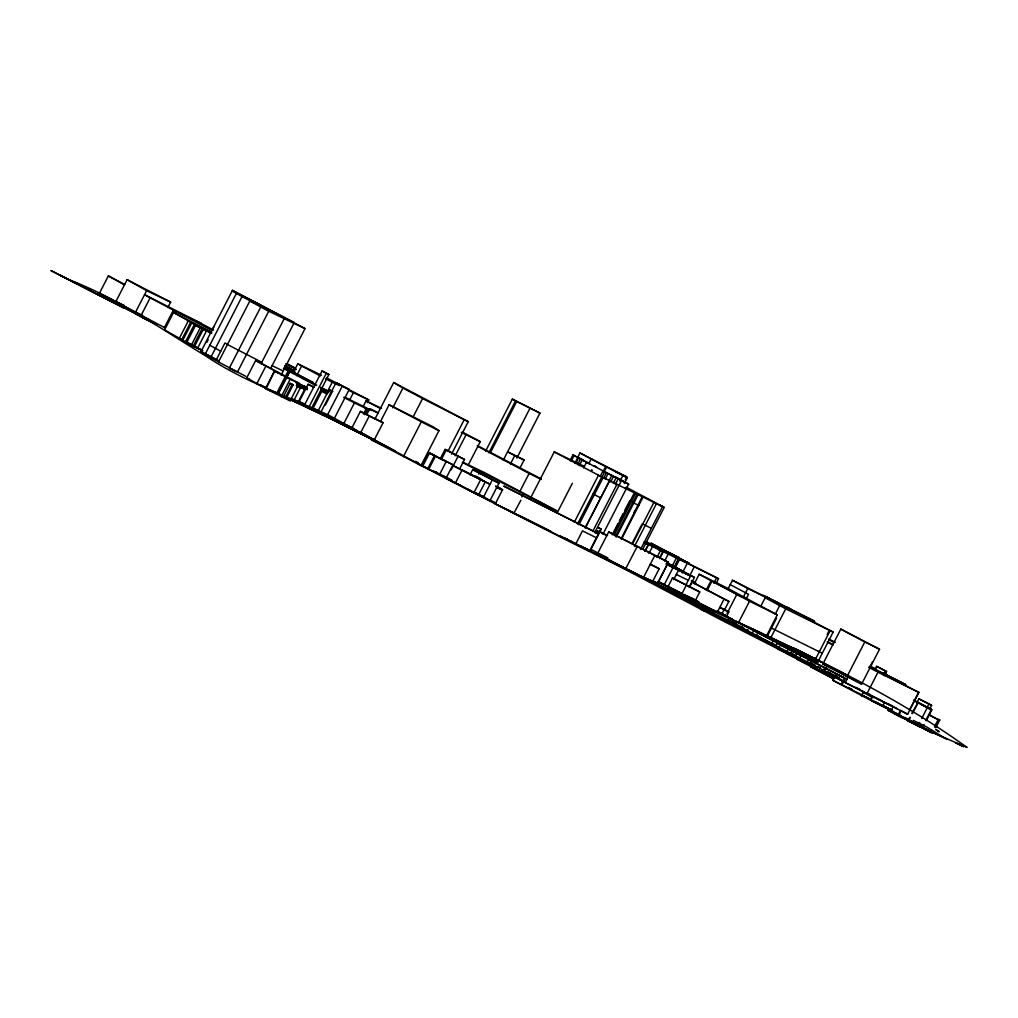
<?xml version="1.0" encoding="UTF-8"?>
<svg xmlns="http://www.w3.org/2000/svg" width="1018" height="1018" viewBox="0 0 1018 1018"><rect width="100%" height="100%" fill="white"/><g stroke="black" fill="none" stroke-linecap="round" stroke-linejoin="round"><path stroke-width="1.5" d="M110.351 299.101L126.436 307.576L99.408 293.337L108.366 275.903L124.68 284.48M115.479 302.346L127.11 279.708L170.668 302.104L167.855 307.551M142.405 315.771L135.419 312.437L146.63 290.639L127.11 279.708M164.445 327.516L141.171 315.249L150.13 297.816L144.556 294.686L201.182 323.33L173.34 310.21L211.935 330.57M164.382 327.643L173.404 310.083L150.13 297.816M211.566 332.517L173.556 312.462L164.585 329.908L187.337 342.773M210.128 332.148L190.646 322.324L191.715 322.922L182.756 340.368L179.359 338.269L188.355 320.759L192.262 322.91M181.675 339.757L190.722 322.172L173.556 312.462M191.715 322.922L196.296 325.327L194.413 324.437L185.454 341.87L202.544 350.701L197.53 348.296M195.672 325.136L186.638 342.71L197.467 348.423L206.501 330.85L211.502 333.255L194.413 324.437M191.244 345.356L200.241 327.872L203.206 329.501M193.038 346.362L201.997 328.929L195.596 325.276L206.425 330.99L201.997 328.929M203.244 329.45L194.247 346.947L191.269 345.306M270.712 368.376L294.24 322.591L232.486 290.334L200.762 352.063L209.428 356.911M211.871 330.697L213.971 326.613M206.794 342.417L208.168 339.745M218.705 361.097L205.292 353.959L236.761 292.739L232.486 290.334M232.129 291.021L242.042 296.569L210.675 357.611L218.526 361.759M215.981 360.41L224.94 342.977L227.485 344.313M242.042 296.569L254.984 303.415L249.843 300.946L218.476 361.988L245.796 376.329M229.355 368.083L236.1 371.506L229.355 368.083L260.723 307.042L249.843 300.946M237.334 372.295L268.714 311.253L305.018 328.61L281.146 375.044M265.571 388.494L270.623 390.874L246.7 377.92L255.658 360.487L299.165 383.315L290.206 400.761L271.412 391.599L265.571 388.494L274.529 371.061L279.594 373.441L255.658 360.487M261.041 363.757L284.569 317.972L294.24 322.591M256.867 383.621L265.838 366.187M266.092 388.8L274.529 371.061M276.68 393.33L287.878 371.532L289.341 372.295L278.143 394.093L269.605 389.843L281.833 395.518L276.68 393.33L278.143 394.093M277.583 393.839L289.341 372.295M292.815 373.428L297.765 363.795L321.472 375.222M281.21 396.74L290.168 379.294L299.165 383.315M283.513 396.447L290.232 383.366L293.12 384.868L286.402 397.949L283.513 396.447L286.402 397.949M285.434 397.516L292.153 384.448L293.12 384.868M296.671 375.629L301.621 365.996L297.765 363.795M297.981 385.809L304.7 389.347L300.564 387.438L293.68 400.837L290.372 399.323M293.846 400.519L297.981 402.428L304.853 389.054L305.502 389.36M290.817 398.458L299.139 401.741L308.098 384.295L314.244 387.133M304.853 404.388L322.057 370.908L328.903 374.471L311.699 407.964M308.378 408.154L310.974 409.351L304.14 405.788L308.378 408.154L326.294 373.288L328.903 374.471M312.831 408.765L321.803 391.319L326.893 394.004M327.3 391.854L332.25 382.221L339.427 385.618M324.933 415.268L317.82 411.476L329.03 389.678L332.784 391.421M333.535 419.989L320.377 413.155L336.067 382.628L349.225 389.474L333.535 419.989L308.569 407.785L378.416 442.639L326.867 416.133L345.178 425.766L331.499 418.258M325.391 405.062L332.39 391.434L329.03 389.678M326.613 416.642L342.29 386.115L336.067 382.628M349.823 399.629L353.361 392.744L368.758 399.921L367.345 402.683M325.976 415.751L343.219 424.722L354.417 402.924L366.302 408.638L363.502 414.084M351.439 428.807L360.397 411.361L383.073 422.737L374.115 440.183L351.439 428.807L365.691 435.717L361.275 433.274M363.21 406.424L366.035 400.914L381.457 408.307M364.889 414.695L367.689 409.249L369.114 409.923M366.913 414.199L369.712 408.752L378.111 412.774M360.257 433.477L369.229 416.031L383.073 422.737M374.815 419.276L393.699 382.514L468.255 421.643L451.534 454.168M380.503 421.528L389.105 404.782L433.439 426.975L438.936 430.716L421.019 465.595L371.188 439.661L391.943 449.727M392.744 407.862L402.912 388.062L393.699 382.514M413.143 416.884L422.597 398.509L402.912 388.062M403.357 456.713L421.287 421.834L389.105 404.782M421.592 465.773L428.489 452.361L435.539 455.988L428.654 469.4L421.592 465.773L428.82 469.069L421.757 465.442L422.75 466.142L429.469 453.061L428.489 452.361M427.789 468.674L434.508 455.593L435.539 455.988M440.158 458.965L445.057 449.422L446.94 450.147L464.513 459.436L459.614 468.98M441.278 459.652L446.177 450.109L448.136 451.05M448.2 450.834L464.195 419.721L468.255 421.643M446.24 461.51L439.496 474.642L422.737 466.193M455.25 455.784L466.053 434.762L480.28 441.621L468.038 465.442M495.957 486.668L502.345 490.154L495.626 503.236L445.948 478.46L452.666 465.379L490.065 484.263L480.661 479.656M451.05 469.972L458.049 456.357L464.513 459.436M455.199 483.359L461.93 470.278L452.666 465.379M469.985 474.948L472.746 469.578L498.973 483.168L490.014 500.601L477.875 494.086L481.476 495.766M485.637 451.076L512.334 399.132L539.947 413.104L516.851 458.036M488.882 452.794L515.579 400.837L539.947 413.104M478.74 474.223L480.114 471.538L556.719 510.807L486.019 473.357L463.012 462.248M490.791 451.954L516.762 401.41M498.973 483.168L492.305 479.898L483.346 497.344L473.561 492.178M503.248 460.289L529.945 408.345M510.4 463.966L514.726 455.555L524.092 459.983L519.765 468.395M519.791 491.605L529.118 473.459L477.989 446.431M521.814 496.937L523.188 494.252M530.747 497.675L554.276 451.89L583.747 466.155M570.105 460.518L572.969 454.957L582.856 459.907M571.2 461.179L574.05 455.606L574.788 455.949L572.969 454.957M577.817 457.171L579.967 452.985L626.732 476.895L625.294 479.682M574.928 463.165L577.779 457.591L578.644 457.998M575.781 463.559L577.919 459.385M577.6 464.602L580.464 459.042L581.507 459.538L574.05 455.606M579.344 465.57L582.207 460.009L583.543 460.645M557.202 512.805L572.383 483.27M583.632 467.835L586.495 462.274L587.488 462.757L580.464 459.042M589.002 463.203L591.153 459.016L591.967 459.411L579.967 452.985M574.241 522.387L598.482 475.215L626.223 488.882L624.925 488.182M600.111 476.564L602.974 471.003L628.666 484.135L602.923 534.221M602.732 472.237L605.595 466.651L606.588 467.135L627.317 477.786L624.441 483.359M604.438 471.321L606.588 467.135M577.55 524.003L601.791 476.844M601.816 477.378L604.679 471.818M578.898 524.715L603.14 477.557M603.534 478.307L606.384 472.746M605.188 479.122L608.051 473.561M601.269 529.195L598.928 528.011L601.269 529.195L590.071 550.992L575.781 543.905L582.5 530.836L596.395 537.809M608.891 481.107L611.742 475.546M585.235 527.769L609.591 480.674L585.274 527.846M610.66 481.998L613.523 476.437M613.243 483.385L616.094 477.824M615.279 484.415L618.142 478.842M592.731 531.447L616.972 484.288M619.949 481.196L622.825 475.61M594.805 532.554L621.489 480.636M596.128 533.343L597.706 530.683L596.332 533.368M516.253 514.001L494.812 503.554L589.511 551.196L600.925 529.004M608.713 531.892L597.515 553.69L625.803 568.591L657.208 584.027L668.419 562.229L608.713 531.892L668.419 562.229M612.225 534.857L618.041 523.545M619.491 520.72L623.131 513.645M624.581 510.82L629.671 500.92L638.782 505.488M613.001 534.425L634.392 492.801L625.408 488.424M614.185 535.074L635.576 493.45L634.392 492.801M615.394 536.499L637.128 494.214L643.071 497.14L621.336 539.425M616.348 536.995L638.082 494.71M633.68 513.288L635.105 510.514M621.324 538.509L642.243 496.644L662.514 506.671L640.564 549.376M632.84 541.983L641.48 525.161M632.522 543.981L653.912 502.37M634.456 546.411L656.406 503.706M625.803 568.591L637.001 546.793M642.829 549.007L664.22 507.397L626.312 487.253M644.878 551.285L648.415 544.401L660.491 550.484L656.954 557.368M644.967 551.501L648.504 544.63L644.445 542.467L648.415 544.401M648.95 553.448L652.487 546.564M643.491 577.499L654.701 555.701M660.109 556.897L662.934 551.387L679.4 559.607L675.163 567.866M659.715 558.589L663.252 551.705L660.071 550.025L662.934 551.387M648.708 579.471L643.567 577.359L652.474 581.838L659.193 568.757L650.286 564.277L659.193 568.757M664.665 561.045L668.202 554.161M678.064 591.56L658.252 582.08L667.21 564.646L690.509 575.997L685.598 585.566M672.071 566.326L676.321 558.068M674.081 567.344L678.319 559.086M675.265 566.135L678.09 560.638M672.478 578.033L667.986 586.762L681.767 594.079L695.281 600.684L699.76 591.967L672.478 578.033L699.76 591.967M673.661 579.7L678.573 570.131L666.523 563.73M682.327 572.943L687.29 563.31L718.606 578.708L659.855 549.135L665.339 551.743M689.975 575.221L694.212 566.962M681.767 594.079L686.247 585.35M689.173 587.233L691.858 581.991L728.875 601.409L724.167 610.558M689.517 586.941L694.403 577.41L667.248 562.865M694.301 583.798L699.201 574.254L726.547 587.704L777.281 614.897L766.083 636.695L725.618 616.234L726.992 616.908M706.174 590.16L711.073 580.616L741.575 596.777L736.816 594.436L727.017 613.51M707.116 590.618L712.015 581.087L749.515 601.244L777.281 614.897M713.796 583.212L716.621 577.702M716.481 582.843L718.53 578.606M673.114 592.043L712.409 612.658L713.809 609.935M728.125 588.773L732.489 580.285L781.48 604.921M728.875 601.409L724.078 599.08L717.359 612.162L666.917 586.126M652.474 581.838L643.567 577.359L732.324 619.237L721.851 613.905L724.065 609.604L728.85 611.92L726.61 616.284L717.588 611.716L722.373 614.032M743.42 596.968L747.785 588.48L766.783 597.821M743.776 628.042L727.323 619.975L732.12 622.532L733.545 619.784M746.423 598.444L748.548 594.308L730.25 584.65M732.12 622.532L734.093 623.5L735.518 620.738M738.305 623.041L749.515 601.244M756.018 635.13L741.588 627.597L743.013 624.836M760.802 606.257L765.79 596.548L778.795 603.343M752.289 633.298L753.702 630.536M836.669 673.687L835.256 676.436L837.343 677.441L756.374 635.576L757.786 632.814M775.309 614.019L780.297 604.31L765.79 596.548M815.036 657.997L813.611 660.771L817.454 662.68L833.144 632.102L829.301 630.257L830.128 630.702L814.438 661.216L770.028 639.329L785.718 608.815L765.154 597.795M771.695 643.694L773.107 640.946M775.716 645.666L777.128 642.918M796.089 657.781L778.261 649.09L779.597 646.481M787.716 650.349L786.201 653.289L803.304 661.56L829.95 676.397L808.585 664.474M790.515 653.467L792.64 649.331M796.941 653.123L795.529 655.872L791.979 654.001M799.792 657.73L801.204 654.981M807.363 661.725L808.776 658.977M810.035 663.011L811.448 660.262M827.163 634.418L828.588 631.644M822.9 663.978L840.817 629.099L879.539 649.217L861.622 684.096L822.9 663.978L830.777 667.872M823.473 670.124L824.885 667.375M824.529 670.658L826.998 666.128M863.709 691.413L861.597 695.548L862.411 695.943L832.724 680.215L834.849 676.079M841.059 684.63L843.184 680.508M835.256 676.436L843.426 680.762L844.838 678.001M841.899 685.038L844.024 680.915M846.887 676.805L864.816 641.925L879.539 649.217M870.492 667.592L918.847 692.418L907.636 714.216L845.131 682.544L847.943 677.097M869.55 667.63L872.388 662.12M874.487 670.455L876.613 666.319L877.44 666.714L886.551 671.524L884.426 675.659M866.802 693.958L878.012 672.16L918.847 692.418M861.597 695.548L870.441 700.219L872.566 696.083M883.331 675.125L885.456 670.989L886.551 671.524M891.386 710.055L882.937 705.563L884.311 702.891M900.408 712.333L899.034 715.018L891.017 710.768L892.773 707.37M900.345 710.628L898.283 714.661L899.034 715.018M909.558 709.902L918.656 692.189M916.734 702.916L918.847 698.832L926.66 702.598L931.585 705.347L929.485 709.444M894.198 712.625L908.425 720.031L909.799 717.346M911.861 713.313L917.956 702.853L931.75 709.94L926.227 720.668M908.425 720.031L910.372 717.614M912.446 713.593L917.956 702.853M926.8 708.146L928.9 704.062L931.585 705.347M908.998 720.299L918.274 725.185L919.661 722.513M921.723 718.479L927.245 707.752M925.986 720.095L931.495 709.355L913.744 699.964M918.274 725.185L922.792 727.374L924.166 724.701M934.804 726.19L938.163 719.662L928.823 714.649M934.524 727.196L939.08 719.611L939.767 719.993L935.733 727.845M935.72 726.152L939.08 719.611M322.299 413.702L322.986 413.97M340.394 422.445L342.061 423.094L337.811 421.058M304.331 403.815L300.132 402.135L302.041 403.077M290.983 399.247L304.662 404.719L296.378 400.634M312.526 409.236L288.73 398.865L324.462 415.688L285.524 397.364L289.468 399.209M320.594 412.837L321.255 413.104L317.82 411.476M339.452 422.216L321.688 414.364M649.968 580.018L657.59 583.301L652.474 580.565M94.738 293.108L67.073 278.83L68.321 279.454C117.617 298.198 160.857 328.712 205.649 355.906C243.926 381.725 287.865 396.371 329.463 415.56C447.526 480.661 567.637 541.92 689.211 600.136C784.445 644.152 881.537 685.738 967.1 747.441L930.948 731.904L887.874 710.246L898.932 715.629M721.851 613.905L726.725 616.068L716.812 611.067M345 424.442L353.042 428.031M347.558 426.618L341.068 423.743L366.455 436.455M356.529 430.652L351.706 428.476L357.852 431.772L353.577 429.583M763.615 640.157L747.403 632.471L772.178 644.623M325.658 391.701L327.885 392.719M325.989 391.866L327.032 392.35L320.606 389.143M297.091 386.242L300.399 387.756L296.365 385.631M298.121 402.135L298.783 402.441M763.742 634.201L741.677 623.945L803.749 652.958L847.549 675.519L794.167 648.161M624.696 481.998L625.548 482.392M331.741 391.128L332.39 391.434M305.196 386.611L304.369 386.229L306.991 387.743M294.851 371.099L286.096 366.684M266.143 387.909L259.285 384.689L266.232 387.998L260.786 385.059M283.793 397.173L280.052 395.404L290.206 400.761M658.939 548.308L657.743 547.735L689.301 563.323L650.884 543.103L681.055 559.264M156.568 324.551L124.514 307.83M687.57 596.23L698.984 602.007M730.67 621.209L728.723 620.28L735.989 624.098M737.21 624.734L712.409 612.658M700.982 609.349L704.66 611.093M806.867 663.876L797.336 659.359L825.114 674.005M477.213 445.54L541.143 478.816M146.63 290.639L170.668 302.104M284.633 365.92L291.606 369.241L284.887 365.716M687.29 563.31L678.802 559.251L679.4 559.607M323.151 390.059L328.14 392.694L323.1 390.136M261.804 362.255L227.447 344.542M480.114 471.538L462.414 462.452M117.286 302.168L124.132 305.425M142.571 315.453L135.585 312.132L141.171 315.249M181.751 339.618L183.291 340.343L179.359 338.269M348.461 427.051L353.78 429.583M434.979 471.907L436.938 472.848M574.966 543.408L584.039 547.735M599.182 555.497L606.244 558.742M608.929 560.129L612.887 562.012M608.37 560.078L612.721 562.012M619.415 565.346L622.787 566.95M617.951 564.837L603.19 557.546M619.682 565.779L622.482 567.102M628.004 569.927L611.538 561.745M637.001 574.279L629.569 570.742L678.65 596.166M645.399 579.127L660.44 586.292M653.683 583.492L664.36 588.519M661.738 587.679L676.397 594.665M679.311 596.421L690.319 601.663L679.248 596.561M704.52 609.744L721.393 617.977M712.765 613.752L721.635 617.977M725.452 620.115L670.315 591.852L678.802 596.014L671.04 591.84M721.966 618.537L729.537 622.138L724.663 619.517M733.138 624.11L730.58 622.889L732.998 624.161M747.479 631.86L752.213 634.112M764.047 640.513L756.641 636.988L764.302 641.022M771.822 644.394L764.391 640.856L779.712 648.555M779.635 648.695L772.28 645.196L782.778 650.527M803.189 661.827L720.948 619.86L594.843 553.347M244.015 296.709L236.354 293.044M245.223 297.294L250.313 299.737M541.245 479.414L529.118 473.459M190.786 322.044L211.502 332.53M667.401 551.794L679.388 557.635M646.29 541.843L662.743 549.707M666.281 551.4L673.547 554.874M272.099 365.691L283.22 371.01M321.599 390.823L326.663 393.241M304.318 386.331L299.025 383.799L306.94 387.973M325.569 415.471L321.955 413.741L331.092 418.347M246.7 377.92L249.092 379.065M428.654 469.4L452.017 480.623M445.948 478.46L460.492 485.446M680.329 594.754L684.071 596.535M676.143 592.781L679.757 594.499M796.878 653.251L777.752 643.58L844.762 678.141L836.592 673.814M797.234 653.251L799.83 654.498M808.114 658.799L798.57 654.23L835.091 673.025M876.473 698.412L880.901 700.588L874.169 697.063L881.104 700.32M578.822 457.973L582.207 459.602M663.252 551.705L658.112 549.224L660.491 550.484M439.063 457.718L428.311 452.692L453.57 465.073L439.038 457.769L446.228 461.561M134.478 311.521L109.753 299.61L148.259 319.499M343.219 424.722L355.104 430.436L350.803 428.222M679.235 592.12L682.187 593.545M778.261 649.09L786.685 653.149M642.714 496.899L641.658 496.39L643.071 497.14M321.026 388.023L328.979 391.854L321.001 388.074M884.68 673.891L905.956 684.707L869.83 666.574M153.96 323.355L156.759 324.704M476.64 493.157L480.356 494.939M865.987 692.634L869.245 694.212M845.131 682.544L874.64 697.445M882.937 705.563L892.557 710.22M872.604 700.715L892.506 710.869L871.535 700.753M891.017 710.768L901.401 715.781M902.406 716.977L911.492 721.38M897.252 715.221L903.831 718.403L902.088 717.474M626.732 476.895L615.725 471.589L627.317 477.786M342.29 386.115L349.225 389.474M344.911 397.236L371.85 410.598M883.879 673.28L886.563 674.59L884.006 673.229M931.495 709.355L921.506 704.507L931.75 709.94M332.479 419.022L335.456 420.472M432.319 470.85L437.651 473.319L433.846 471.219M687.557 596.243L698.323 601.854M847.001 679.566L836.465 674.081M843.426 680.762L845.805 681.907M832.724 680.215L854.56 691.184M870.441 699.442L863.722 696.185L868.507 698.73M913.337 720.4L926.545 726.877L946.855 739.322L912.548 721.94L922.792 727.374M893.728 713.542L906.822 719.828M930.337 731.713L920.997 726.941L931.648 732.336M635.576 493.45L637.128 494.214M651.367 528.355L642.205 523.761M644.279 542.569L648.504 544.63M828.792 638.999L835.384 642.383M863.989 692.876L863.175 692.482L873.113 697.686L870.53 696.337M898.321 715.247L901.134 716.621M664.22 507.397L659.829 505.246L662.514 506.671M668.699 564.354L671.498 565.715M496.784 487.431L502.345 490.154M313.073 408.294L318.125 410.801M607.848 557.915L591.203 549.504M796 657.488L786.443 652.818L814.565 667.35L797.374 658.162M863.786 695.841L866.789 697.521M870.975 699.697L873.978 701.173M588.875 463.457L589.676 463.852L577.69 457.426M807.261 618.537L833.144 632.102M694.403 577.41L667.541 563.438M675.888 568.693L680.788 571.098M685.521 573.427L687.659 574.483M599.118 531.371L607.542 535.506M692.202 581.711L695.994 583.568M676.346 574.47L688.283 580.336M141.387 317.183L152.547 322.681M659.448 582.067L661.929 583.289M667.223 585.884L668.317 586.432M658.252 582.08L669.59 587.615L658.213 581.456M734.563 620.573L737.783 622.151M738.228 622.316L742.173 624.263M744.247 625.281L747.759 627.012M732.107 619.364L733.482 620.038M787.308 646.964L790.146 648.351M712.333 610.253L715.298 611.716L712.664 610.304M791.571 649.051L817.454 662.68M514.154 513.314L526.344 519.307M571.632 541.703L560.142 535.875M746.945 629.48L748.09 630.053M741.588 627.597L743.814 628.679L734.093 623.5M756.374 635.576L774.278 644.381M791.457 652.843L792.831 653.518M832.749 678.064L827.15 675.316L833.907 678.93M831.528 677.81L810.773 666.828L832.979 678.344M773.171 600.353L814.693 621.285L780.297 604.31M785.718 608.815L830.128 630.702M670.697 565.079L677.135 568.248M870.034 666.052L876.333 669.157M153.247 322.63L50.9 270.559L124.374 308.263L95.361 293.413M135.076 313.684L151.657 321.841L140.904 315.873M818.459 651.355L822.302 653.251M819.286 651.8L771.466 628.081M803.787 654.638L809.106 657.272L804.296 654.638M752.671 629.887L769.761 638.324M789.65 647.97L792.475 649.369M855.324 691.591L862.895 695.319M598.469 533.763L503.77 486.108L597.172 533.063M517.526 514.624L544.834 528.227M527.744 520.007L551.629 531.918L546.195 528.94M760.013 637.128L757.57 635.894M332.568 418.856L344.606 425.308L320.377 413.155M421.287 421.834L438.936 430.716M367.689 409.249L364.788 407.785L366.302 408.638M429.469 453.061L434.508 455.593M461.93 470.278L480.674 479.631L473.943 492.737L456.662 483.614L478.536 494.99L485.255 481.908L463.406 470.507M520.872 500.232L513.886 513.187L511.214 511.685M285.002 367.676L313.506 382.743L284.416 367.752M357.382 431.797L356.478 431.327M358.743 432.485L394.679 450.796L360.766 432.497L380.439 443.466M462.757 432.23L480.28 441.621M374.191 440.031L367.104 436.429L374.115 440.183M422.597 398.509L464.195 419.721M644.267 541.932L661.166 550.14L645.221 542.085M461.319 432.345L466.053 434.762M354.417 402.924L343.702 397.351M600.658 497.789L592.96 494.01M393.33 450.44L396.091 451.865M326.842 377.983L368.758 399.921M615.737 477.188L619.873 479.389M75.205 282.979L59.413 274.86L68.321 279.454M621.425 480.241L628.666 484.135M918.847 698.832L928.9 704.062M683.791 594.372L685.139 595.072M907.776 720.35L917.842 725.58L896.082 713.86M593.939 465.71L596.535 467.071M582.716 465.544L583.581 466.028M649.293 544.083L650.871 544.91M415.649 461.383L418.423 462.834M369.712 408.752L378.149 413.181M458.049 456.357L445.057 449.422M290.168 379.294L275.064 371.354M650.795 580.667L655.936 583.352M764.722 640.844L771.16 644.216L762.838 640.029M585.045 548.193L587.844 549.669M438.962 474.006L446.851 478.155M512.334 399.132L515.579 400.837M591.483 469.82L592.349 470.278M554.276 451.89L598.482 475.215M260.723 307.042L268.714 311.253M524.092 459.983L507.6 451.814L514.726 455.555M775.996 601.956L781.748 604.985M827.71 641.887L833.22 644.801M868.532 667.172L878.012 672.16M286.872 363.719L294.596 367.778M286.694 363.782L295.449 368.389M285.651 363.833L296.378 369.47M286.134 366.455L294.571 370.896M201.119 323.457L213.615 330.048M316.751 385.198L284.251 368.058M320.848 387.349L329.043 391.675M475.597 475.979L480.776 478.714M298.923 384.028L306.825 388.202M296.2 382.857L306.889 388.482M297.409 383.811L306.762 388.736M297.192 383.964L306.545 388.901M298.427 384.88L306.431 389.105M297.32 384.511L307.131 389.703M297.18 384.779L305.604 389.22M296.531 385.313L300.564 387.438M861.622 684.096L832.011 668.482M900.485 710.322L907.636 714.216M667.592 589.129L670.353 590.58M691.693 602.325L704.405 609.209M734.423 624.721L743.14 629.302M765.269 641.098L769.913 643.541M773.107 645.068L775.665 646.417M681.411 597.146L684.987 599.017M689.39 601.282L691.629 602.452M706.199 610.164L720.706 617.939M733.062 624.25L720.604 618.13L747.479 632.318M746.283 631.198L743.42 629.544M749.032 632.687L750.368 633.387M647.563 579.598L650.4 581.087L619.517 565.754M654.218 583.009L664.576 588.468M682.658 597.91L684.681 598.978M639.622 575.641L643.376 577.626M627.915 569.596L632.802 572.192M827.901 675.481L833.462 678.408M585.159 548.117L587.933 549.58M590.389 550.929L597.782 554.823M600.569 556.172L601.905 556.884M566.326 538.853L567.459 539.451M568.706 540.113L573.707 542.747M99.408 293.337L109.002 298.401M474.032 492.178L488.678 499.902M187.694 342.582L191.308 344.478M317.934 411.45L321.752 413.461M293.947 400.303L297.981 402.428M591.153 459.016L605.595 466.651M586.495 462.274L625.027 482.227L616.017 477.417M252.68 300.984L305.018 328.61M236.761 292.739L284.569 317.972M864.816 641.925L840.817 629.099M785.692 607.568L762.927 595.275L769.939 598.737L767.432 597.388M828.856 639.698L834.226 642.549M876.613 666.319L885.456 670.989M827.227 642.002L832.699 644.89M349.225 390.568L353.361 392.744M320.365 375.935L301.621 365.996M325.645 378.721L332.25 382.221M366.035 400.914L380.299 408.447M598.839 531.358L606.817 535.583M554.123 509.573L554.823 509.929M913.579 700.575L917.383 702.585M315.72 385.466L283.373 368.376M321.039 388.342L327.72 391.879M472.746 469.578L492.305 479.898M360.397 411.361L369.229 416.031M202.684 328.305L211.617 333.026M308.098 384.295L313.404 387.094M928.938 714.763L938.163 719.662M497.802 487.037L501.849 489.174M495.741 486.184L502.637 489.823M495.677 486.299L502.574 489.938M803.278 654.205L811.168 658.379M764.683 635.588L768.577 637.65M840.97 676.372L843.388 677.644M220.715 351.197L209.784 345.242M855.884 687.315L860.057 689.517M867.54 693.512L872.846 696.325M731.751 621.464L734.512 622.927M904.773 717.397L912.968 721.737M919.801 725.35L922.537 726.801M911.034 722.284L902.546 717.308M482.812 496.351L485.382 497.713M490.523 500.423L495.677 503.134M482.761 496.44L485.331 497.802M435.742 471.945L438.44 473.383M441.138 474.808L451.954 480.521M467.975 489.225L470.774 490.701M194.998 346.425L202.658 350.472M299.139 401.741L304.446 404.54M218.717 360.805L201.106 351.375M205.292 353.959L218.615 360.996M691.858 581.991L724.078 599.08M938.558 719.357L939.767 719.993M728.85 611.92L719.828 607.352L724.065 609.604M685.038 595.263L691.438 598.648M894.173 707.052L897.532 708.833M817.912 666.408L820.597 667.833M827.316 671.396L830.001 672.822M809.908 662.285L815.342 665.161M829.466 672.644L839.29 677.861M887.963 703.667L891.666 705.639M795.732 657.577L797.247 658.379M865.453 696.681L869.283 698.717M574.432 543.078L575.183 543.472M667.223 563.17L668.457 563.832M690.509 575.997L667.172 564.023L678.548 570.169M736.701 621.502L747.606 627.317M669.488 587.004L681.551 593.443M848.274 687.366L852.155 689.44M787.499 607.262L790.999 609.133M784.827 606.626L787.83 608.242M782.791 605.634L788.021 608.42M732.489 580.285L747.785 588.48M699.201 574.254L711.073 580.616M666.65 562.776L682.238 571.111L667.477 563.565M666.79 564.112L673.076 567.522L664.118 584.968L657.832 581.545M691.349 580.578L695.447 582.78M691.616 581.062L695.688 583.238M691.527 581.24L694.238 582.69M723.862 609.337L727.997 611.551M750.991 628.615L766.083 636.695M749.477 628.31L770.028 639.329M692.049 598.228L694.747 599.678M834.531 677.721L821.119 670.811L833.5 677.504M523.812 517.717L524.563 518.124M775.729 617.913L776.48 618.32L766.987 636.797L817.823 661.967L816.665 661.293M665.887 563.934L667.21 564.646M766.77 635.359L767.521 635.754M813.611 660.771L814.438 661.216M452.056 480.521L443.25 475.775M594.181 465.773L596.624 467.097M580.553 545.979L590.071 550.992M576.493 544.172L589.511 551.196M564.786 537.949L567.535 539.438M570.284 540.927L575.781 543.905M570.525 459.703L571.416 460.187M880.634 704.621L876.294 702.255L890.572 710.564L881.69 705.194M898.309 714.98L899.225 715.476M807.261 663.749L786.329 653.034L822.76 672.173M763.844 640.627L765.129 641.365M322.057 370.908L326.294 373.288M287.878 371.532L288.794 372.041M108.366 275.903L124.438 284.913M290.232 383.366L292.153 384.448M357.496 431.505L345.56 424.811L357.242 431.008M115.912 301.506L135.419 312.437M809.552 664.97L812.657 666.726M885.304 707.103L888.027 708.706M416.604 462.605L421.019 465.595M90.437 290.168L73.78 281.884L90.437 290.168M955.762 742.898L963.55 746.614L955.762 742.898M746.181 631.211L738.368 627.482L746.169 631.236M924.535 728.888L920.896 727.145L931.445 732.731L924.535 728.888M609.591 480.674L608.599 480.191L609.515 480.674M892.786 706.377L881.639 700.982L892.773 706.403M915.462 724.396L907.636 720.629L920.374 727.157L915.462 724.396M835.778 677.555L834.442 676.906L843.604 681.729L835.778 677.555M933.073 733.036L931.839 732.438L933.073 733.036M885.049 707.497L870.695 700.244L885.049 707.497M446.113 478.129L436.722 473.306L455.326 483.117L446.113 478.129M806.956 663.456L798.786 659.028L816.78 668.711L806.956 663.456M939.054 731.675L936.051 729.702L939.054 731.675"/></g></svg>
